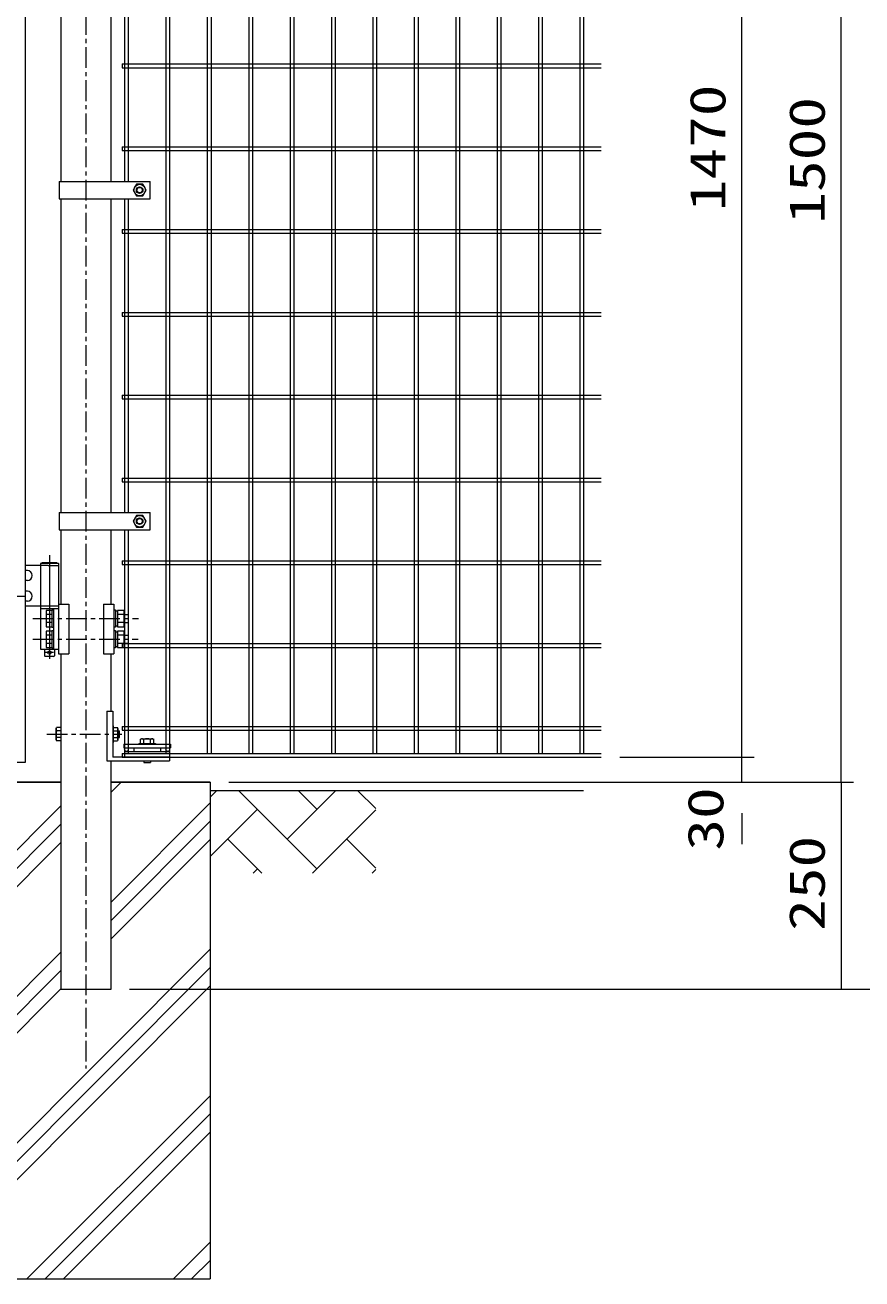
# Model space of a CAD drawing. Units: millimetres at full size. Extents: x -4455 to 4455, y -3150 to 3150.
# Drawn here: x 2373 to 3384, y -1526 to -12 of the extents above; entities that cross this region are included whole.
import ezdxf
from ezdxf.enums import TextEntityAlignment as Align

# ---------------------------------------------------------------- set-up
doc = ezdxf.new("R2010")
doc.units = ezdxf.units.MM
doc.header["$LTSCALE"] = 20
doc.linetypes.add('USER1', pattern=[2, 1.25, -0.25, 0.25, -0.25])
for name, color, linetype, lineweight in [('0-0_外形線', 7, 'Continuous', 18), ('0-1_軸線', 2, 'USER1', 18), ('0-3_寸法線', 1, 'Continuous', 18), ('0-6_NEO', 152, 'Continuous', 18), ('0-7_丁番', 3, 'Continuous', 18), ('0-9_1', 7, 'Continuous', 18), ('0-A_2', 7, 'Continuous', 18), ('0-D_ハッチング', 253, 'Continuous', 18)]:
    doc.layers.add(name, color=color, linetype=linetype, lineweight=lineweight)
doc.styles.add('ＭＳ ゴシック', font='')
doc.styles.get('ＭＳ ゴシック').set_extended_font_data('MS Gothic')

msp = doc.modelspace()

# ---------------------------------------------------------------- linework, layer by layer
at = {"layer": '0-0_外形線'}
for p, q in [((2373.67, -902.13), (2373.67, 508.87)), ((2416.42, 178.55), (2416.42, -200.63)), ((2476.92, -200.63), (2476.92, 178.55)), ((2416.42, -221.63), (2416.42, -600.63)), ((2476.92, -600.63), (2476.92, -221.63)), ((2416.42, -621.63), (2416.42, -711.13)), ((2476.92, -711.13), (2476.92, -621.63)), ((2413.4, -711.13), (2413.4, -771.13)), ((2413.4, -711.13), (2425.87, -711.13)), ((2425.87, -711.13), (2425.87, -771.13)), ((2467.81, -711.13), (2467.81, -771.13)), ((2467.81, -711.13), (2480.28, -711.13)), ((2480.28, -711.13), (2480.28, -771.13)), ((2413.4, -771.13), (2425.87, -771.13)), ((2416.42, -771.13), (2416.42, -1176.13)), ((2467.81, -771.13), (2480.28, -771.13)), ((2476.92, -840.63), (2476.92, -771.13)), ((2347.67, -902.13), (2373.67, -902.13)), ((2476.92, -1176.13), (2476.92, -900.63)), ((2476.92, -926.13), (2596.67, -926.13)), ((2596.62, -926.13), (2476.92, -926.13)), ((2596.62, -936.13), (3047.44, -936.13)), ((2596.67, -926.13), (2596.67, -1526.13)), ((2416.42, -1176.13), (2476.92, -1176.13)), ((2296.67, -1526.13), (2596.67, -1526.13))]:
    msp.add_line(p, q, dxfattribs=at)
at = {"layer": '0-0_外形線', "color": 2}
msp.add_line((2402.55, -652.15), (2402.55, -777.36), dxfattribs=at)
at = {"layer": '0-0_外形線'}
msp.add_lwpolyline([(2296.67, -926.13), (2416.42, -926.13), (2296.72, -926.13)], dxfattribs=at)
at = {"layer": '0-1_軸線'}
for p, q in [((2446.67, 601.43), (2446.67, -1272.06)), ((2382.64, -728.63), (2509.93, -728.63)), ((2382.58, -753.63), (2509.88, -753.63)), ((2399.24, -868.13), (2489.83, -868.13))]:
    msp.add_line(p, q, dxfattribs=at)
at = {"layer": '0-3_寸法線', "color": 2}
for p, q in [((3238.65, -896.13), (3238.65, 573.87)), ((3358.65, -926.13), (3358.65, 573.87)), ((3238.65, -858.63), (3238.65, -821.13)), ((3238.65, -926.13), (3238.65, -896.13)), ((3358.65, -926.13), (3358.65, -1176.13)), ((3238.65, -963.63), (3238.65, -1001.13))]:
    msp.add_line(p, q, dxfattribs=at)
at = {"layer": '0-3_寸法線'}
for p, q in [((3091.28, -896.13), (3253.65, -896.13)), ((3091.28, -896.13), (3253.65, -896.13)), ((2619.07, -926.13), (3373.65, -926.13)), ((2619.07, -926.13), (3373.65, -926.13)), ((2619.07, -926.13), (3253.65, -926.13)), ((2499.37, -1176.13), (3493.65, -1176.13)), ((2499.37, -1176.13), (3373.65, -1176.13))]:
    msp.add_line(p, q, dxfattribs=at)
at = {"layer": '0-6_NEO'}
for p, q in [((2543.22, 569.37), (2543.22, -891.63)), ((2547.72, 569.37), (2547.72, -891.63)), ((2593.22, 569.37), (2593.22, -891.63)), ((2597.72, 569.37), (2597.72, -891.63)), ((2643.22, 569.37), (2643.22, -891.63)), ((2647.72, 569.37), (2647.72, -891.63)), ((2693.22, 569.37), (2693.22, -891.63)), ((2697.72, 569.37), (2697.72, -891.63)), ((2743.22, 569.37), (2743.22, -891.63)), ((2747.72, 569.37), (2747.72, -891.63)), ((2793.22, 569.37), (2793.22, -891.63)), ((2797.72, 569.37), (2797.72, -891.63)), ((2843.22, 569.37), (2843.22, -891.63)), ((2847.72, 569.37), (2847.72, -891.63)), ((2893.22, 569.37), (2893.22, -891.63)), ((2897.72, 569.37), (2897.72, -891.63)), ((2943.22, 569.37), (2943.22, -891.63)), ((2947.72, 569.37), (2947.72, -891.63)), ((2993.22, 569.37), (2993.22, -891.63)), ((2997.72, 569.37), (2997.72, -891.63)), ((3043.22, 569.37), (3043.22, -891.63)), ((3047.72, 569.37), (3047.72, -891.63)), ((2493.22, 178.55), (2493.22, -200.63)), ((2497.72, 178.55), (2497.72, -200.63)), ((2490.47, -58.88), (3068.78, -58.88)), ((2490.47, -58.88), (2490.47, -63.38)), ((2490.47, -63.38), (3068.78, -63.38)), ((2490.47, -158.88), (3068.78, -158.88)), ((2490.47, -158.88), (2490.47, -163.38)), ((2490.47, -163.38), (3068.78, -163.38)), ((2493.22, -221.63), (2493.22, -600.63)), ((2497.72, -221.63), (2497.72, -600.63)), ((2490.47, -258.88), (3068.78, -258.88)), ((2490.47, -258.88), (2490.47, -263.38)), ((2490.47, -263.38), (3068.78, -263.38)), ((2490.47, -358.88), (3068.78, -358.88)), ((2490.47, -358.88), (2490.47, -363.38)), ((2490.47, -363.38), (3068.78, -363.38)), ((2490.47, -458.88), (3068.78, -458.88)), ((2490.47, -458.88), (2490.47, -463.38)), ((2490.47, -463.38), (3068.78, -463.38)), ((2490.47, -558.88), (3068.78, -558.88)), ((2490.47, -558.88), (2490.47, -563.38)), ((2490.47, -563.38), (3068.78, -563.38)), ((2493.22, -621.63), (2493.22, -891.63)), ((2497.72, -621.63), (2497.72, -891.63)), ((2490.47, -658.88), (3068.78, -658.88)), ((2490.47, -658.88), (2490.47, -663.38)), ((2490.47, -663.38), (3068.78, -663.38)), ((2490.47, -758.88), (3068.78, -758.88)), ((2490.47, -758.88), (2490.47, -763.38)), ((2490.47, -763.38), (3068.78, -763.38)), ((2490.47, -858.88), (3068.78, -858.88)), ((2490.47, -858.88), (3068.78, -858.88)), ((2490.47, -858.88), (2490.47, -863.38)), ((2490.47, -858.88), (2490.47, -863.38)), ((2490.47, -863.38), (3068.78, -863.38)), ((2490.47, -863.38), (3068.78, -863.38)), ((2490.47, -891.63), (3068.78, -891.63)), ((2490.47, -891.63), (2490.47, -896.13)), ((2490.47, -896.13), (3068.78, -896.13))]:
    msp.add_line(p, q, dxfattribs=at)
at = {"layer": '0-7_丁番'}
for p, q in [((2400.9, -664.63), (2373.67, -664.63)), ((2393.55, -661.13), (2391.7, -662.13)), ((2413.4, -662.13), (2391.7, -662.13)), ((2391.7, -662.13), (2391.7, -713.63)), ((2411.55, -661.13), (2393.55, -661.13)), ((2400.9, -664.63), (2413.4, -664.63)), ((2411.55, -661.13), (2413.4, -662.13)), ((2413.4, -662.13), (2413.4, -765.63)), ((2375.85, -670.63), (2373.67, -670.63)), ((2375.85, -682.63), (2373.67, -682.63)), ((2375.85, -695.63), (2373.67, -695.63)), ((2363.37, -701.63), (2373.67, -701.63)), ((2375.85, -707.63), (2373.67, -707.63)), ((2413.4, -713.63), (2373.67, -713.63)), ((2391.7, -713.63), (2391.7, -765.63)), ((2391.7, -716.63), (2413.4, -716.63)), ((2405.4, -718.84), (2398.4, -718.84)), ((2405.4, -723.75), (2398.4, -723.75)), ((2405.4, -718.16), (2407.4, -718.16)), ((2407.4, -716.63), (2407.4, -765.63)), ((2480.3, -718.16), (2482.3, -718.16)), ((2482.3, -718.16), (2482.3, -739.16)), ((2482.3, -719.46), (2484.8, -719.46)), ((2492.8, -723.75), (2484.8, -723.75)), ((2492.8, -723.66), (2497.8, -723.66)), ((2497.8, -723.66), (2497.8, -733.66)), ((2405.4, -733.56), (2398.4, -733.56)), ((2482.3, -739.16), (2480.3, -739.16)), ((2484.8, -737.86), (2482.3, -737.86)), ((2492.8, -733.56), (2484.8, -733.56)), ((2497.8, -733.66), (2492.8, -733.66)), ((2398.4, -743.84), (2398.4, -763.47)), ((2405.4, -743.84), (2398.4, -743.84)), ((2405.4, -748.75), (2398.4, -748.75)), ((2405.4, -743.16), (2405.4, -764.16)), ((2405.4, -743.16), (2407.4, -743.16)), ((2480.3, -743.16), (2482.3, -743.16)), ((2482.3, -743.16), (2482.3, -764.16)), ((2482.3, -744.46), (2484.8, -744.46)), ((2484.8, -743.84), (2484.8, -763.47)), ((2492.8, -743.84), (2484.8, -743.84)), ((2492.8, -748.75), (2484.8, -748.75)), ((2492.8, -763.47), (2492.8, -743.84)), ((2492.8, -748.66), (2497.8, -748.66)), ((2497.8, -748.66), (2497.8, -758.66)), ((2391.7, -765.63), (2413.4, -765.63)), ((2396.55, -765.63), (2396.55, -773.63)), ((2407.55, -769.63), (2397.55, -769.63)), ((2405.4, -758.56), (2398.4, -758.56)), ((2398.4, -763.47), (2405.4, -763.47)), ((2405.4, -764.16), (2407.4, -764.16)), ((2408.55, -765.63), (2408.55, -773.63)), ((2482.3, -764.16), (2480.3, -764.16)), ((2484.8, -762.86), (2482.3, -762.86)), ((2492.8, -758.56), (2484.8, -758.56)), ((2484.8, -763.47), (2492.8, -763.47)), ((2497.8, -758.66), (2492.8, -758.66)), ((2397.55, -774.63), (2396.55, -773.63)), ((2407.55, -774.63), (2397.55, -774.63)), ((2407.55, -774.63), (2408.55, -773.63))]:
    msp.add_line(p, q, dxfattribs=at)
for points in [[(2398.4, -718.84), (2398.4, -738.47), (2405.4, -738.47)], [(2405.4, -718.16), (2405.4, -739.16), (2407.4, -739.16)]]:
    msp.add_lwpolyline(points, dxfattribs=at)
msp.add_lwpolyline([(2484.8, -738.47), (2492.8, -738.47), (2492.8, -718.84), (2484.8, -718.84)], close=True, dxfattribs=at)
msp.add_circle((2402.55, -769.63), 2, dxfattribs=at)
for centre in [(2375.85, -676.63), (2375.85, -701.63)]:
    msp.add_arc(centre, 6, 270, 90, dxfattribs=at)
at = {"layer": '0-9_1'}
for p, q in [((2414.42, -200.63), (2524.17, -200.63)), ((2414.42, -200.63), (2414.42, -221.63)), ((2524.17, -221.63), (2524.17, -200.63)), ((2414.42, -221.63), (2524.17, -221.63)), ((2414.42, -600.63), (2524.17, -600.63)), ((2414.42, -600.63), (2414.42, -621.63)), ((2524.17, -621.63), (2524.17, -600.63)), ((2414.42, -621.63), (2524.17, -621.63)), ((2471.92, -840.63), (2471.92, -900.63)), ((2471.92, -840.63), (2478.92, -840.63)), ((2478.92, -840.63), (2478.92, -896.13)), ((2478.92, -858.13), (2479.42, -858.13)), ((2478.92, -878.13), (2479.42, -878.13)), ((2485.32, -864.13), (2487.32, -864.13)), ((2485.32, -872.13), (2487.32, -872.13)), ((2487.32, -872.13), (2487.32, -864.13)), ((2492.22, -880.13), (2548.72, -880.13)), ((2492.22, -880.13), (2492.22, -884.63)), ((2492.22, -884.63), (2548.72, -884.63)), ((2493.22, -889.13), (2547.72, -889.13)), ((2493.22, -889.13), (2493.22, -896.13)), ((2504.47, -884.63), (2504.47, -889.13)), ((2510.47, -879.63), (2510.47, -880.13)), ((2530.47, -879.63), (2530.47, -880.13)), ((2536.47, -884.63), (2536.47, -889.13)), ((2547.72, -889.13), (2547.72, -900.63)), ((2548.72, -880.13), (2548.72, -884.63)), ((2471.92, -900.63), (2547.72, -900.63)), ((2547.72, -896.13), (2478.92, -896.13)), ((2516.47, -900.63), (2516.47, -902.63)), ((2516.47, -902.63), (2524.47, -902.63)), ((2524.47, -900.63), (2524.47, -902.63))]:
    msp.add_line(p, q, dxfattribs=at)
for centre in [(2495.47, -886.88), (2545.47, -886.88)]:
    msp.add_circle(centre, 2.25, dxfattribs=at)
at = {"layer": '0-A_2'}
for p, q in [((2507.47, -204.2), (2503.47, -211.13)), ((2503.47, -211.13), (2507.47, -218.06)), ((2515.47, -204.2), (2507.47, -204.2)), ((2519.47, -211.13), (2515.47, -204.2)), ((2515.47, -218.06), (2519.47, -211.13)), ((2507.47, -218.06), (2515.47, -218.06)), ((2410.53, -861.2), (2411.15, -860.13)), ((2410.53, -875.06), (2410.53, -861.2)), ((2416.43, -860.13), (2411.15, -860.13)), ((2479.42, -858.13), (2479.42, -878.13)), ((2479.42, -860.13), (2484.7, -860.13)), ((2485.32, -861.2), (2484.7, -860.13)), ((2485.32, -861.2), (2485.32, -875.06)), ((2410.53, -875.06), (2411.15, -876.13)), ((2416.43, -864.13), (2411.15, -864.13)), ((2416.43, -872.13), (2411.15, -872.13)), ((2416.43, -876.13), (2411.15, -876.13)), ((2479.42, -864.13), (2484.7, -864.13)), ((2479.42, -872.13), (2484.7, -872.13)), ((2479.42, -876.13), (2484.7, -876.13)), ((2485.32, -875.06), (2484.7, -876.13)), ((2513.54, -873.73), (2512.47, -874.35)), ((2512.47, -879.63), (2512.47, -874.35)), ((2513.54, -873.73), (2527.4, -873.73)), ((2516.47, -879.63), (2516.47, -874.35)), ((2524.47, -879.63), (2524.47, -874.35)), ((2527.4, -873.73), (2528.47, -874.35)), ((2528.47, -879.63), (2528.47, -874.35)), ((2510.47, -879.63), (2530.47, -879.63))]:
    msp.add_line(p, q, dxfattribs=at)
msp.add_lwpolyline([(2503.47, -611.13), (2507.47, -618.06), (2515.47, -618.06), (2519.47, -611.13), (2515.47, -604.2), (2507.47, -604.2)], close=True, dxfattribs=at)
for centre, radius in [((2511.47, -211.13), 6.93), ((2511.47, -211.13), 3.2), ((2511.47, -611.13), 6.93), ((2511.47, -611.13), 3.2)]:
    msp.add_circle(centre, radius, dxfattribs=at)
at = {"layer": '0-A_2', "color": 4}
for centre in [(2511.47, -211.13), (2511.47, -611.13)]:
    msp.add_circle(centre, 4, dxfattribs=at)
at = {"layer": '0-A_2'}
for centre, radius, start, end in [((2417.76, -861.2), 7.23, 180, 203.87521), ((2478.09, -861.2), 7.23, 336.11853, 0), ((2417.76, -875.06), 7.23, 156.11448, 180), ((2423.8, -868.13), 13.26, 162.45032, 197.56), ((2472.06, -868.13), 13.26, 342.45032, 17.5607), ((2478.09, -875.06), 7.23, 0, 23.87885), ((2513.54, -880.96), 7.23, 66.11831, 90), ((2520.47, -886.99), 13.26, 72.45036, 107.55989), ((2527.4, -880.96), 7.23, 90, 113.87904)]:
    msp.add_arc(centre, radius, start, end, dxfattribs=at)
at = {"layer": '0-D_ハッチング'}
for p, q in [((2476.92, -938.46), (2489.25, -926.13)), ((2596.67, -944.2), (2604.74, -936.13)), ((2725.6, -1030.79), (2630.94, -936.13)), ((2689.68, -994.87), (2748.43, -936.13)), ((2725.6, -958.95), (2702.78, -936.13)), ((2796.67, -958.18), (2774.62, -936.13)), ((2476.92, -1071.04), (2596.67, -951.29)), ((2296.67, -1074.51), (2416.42, -954.76)), ((2596.67, -1016.04), (2653.76, -958.95)), ((2720.27, -1036.13), (2796.67, -959.73)), ((2296.67, -1096.61), (2416.42, -976.86)), ((2476.92, -1093.14), (2596.67, -973.39)), ((2296.67, -1118.71), (2416.42, -998.96)), ((2476.92, -1115.24), (2596.67, -995.49)), ((2659.09, -1036.13), (2617.84, -994.87)), ((2796.67, -1030.02), (2761.52, -994.87)), ((2648.43, -1036.13), (2653.76, -1030.79)), ((2792.11, -1036.13), (2796.67, -1031.57)), ((2296.67, -1428.07), (2596.67, -1128.07)), ((2296.67, -1251.29), (2416.42, -1131.54)), ((2296.67, -1450.17), (2596.67, -1150.17)), ((2296.67, -1273.39), (2416.42, -1153.64)), ((2296.67, -1472.26), (2596.67, -1172.26)), ((2296.67, -1295.49), (2416.42, -1175.74)), ((2375.39, -1526.13), (2596.67, -1304.84)), ((2397.49, -1526.13), (2596.67, -1326.94)), ((2419.58, -1526.13), (2596.67, -1349.04)), ((2552.17, -1526.13), (2596.67, -1481.62)), ((2574.26, -1526.13), (2596.67, -1503.72)), ((2596.36, -1526.13), (2596.67, -1525.82))]:
    msp.add_line(p, q, dxfattribs=at)

# ---------------------------------------------------------------- texts
at = {"layer": '0-3_寸法線', "color": 3, "style": 'ＭＳ ゴシック', "width": 1.3}
for s, p in [('1470', (3231.97, -236.72)), ('1500', (3351.97, -251.72)), ('30', (3229.47, -1008.87)), ('250', (3351.97, -1105.77))]:
    msp.add_text(s, height=43.26, rotation=90, dxfattribs=at).set_placement(p, align=Align.BOTTOM_LEFT)

doc.saveas('drawing.dxf')
